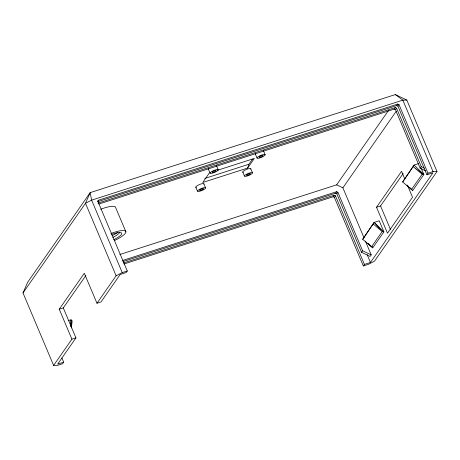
<?xml version="1.0" encoding="UTF-8"?>
<svg xmlns="http://www.w3.org/2000/svg" width="460" height="460" viewBox="0 0 460 460"><rect width="100%" height="100%" fill="white"/><g stroke="black" fill="none" stroke-linecap="round" stroke-linejoin="round"><path stroke-width="0.69" d="M70.989 326.703L71.012 319.78L68.488 320.591M70.834 326.14L71.012 319.78L72.18 320.85L71.375 327.986M209.444 172.862L202.739 182.482L247.647 168.049L248.9 164.255L252.523 159.062M362.681 239.332L374.158 222.375L383.893 231.857L382.185 231.558L371.565 246.796L362.681 239.332L374.158 222.375L379.201 220.754L383.893 231.857L372.732 247.865L368.034 243.328M421.377 168.653L423.861 174.53L412.7 190.538L402.649 181.999L414.126 165.048L418.542 163.628M61.916 357.943L63.704 362.181L62.635 363.722L57.586 365.343L53.613 365.424L23 292.945L27.663 282.279L90.166 192.631L395.324 94.576L406.812 100.056L437 171.528L374.497 261.176L368.374 264.333L363.331 265.955L334.351 197.351L333.149 196.776L123.959 263.994M97.974 201.583L396.727 105.593L397.929 106.162L426.909 174.765L427.984 173.23L399.004 104.627L397.802 104.052L98.365 200.267L97.876 201.382L127.282 270.992L126.212 272.533L120.158 274.476L101.004 301.95L96.968 303.249L84.301 273.269L59.248 309.2L71.909 339.181L53.613 365.424M23 292.945L85.502 203.297L90.166 192.631L91.626 200.14L122.239 272.613L127.282 270.992M97.652 201.29L98.365 200.267M59.248 309.2L63.284 307.907L85.876 275.505M96.968 303.249L116.121 275.776L122.239 272.613M63.284 307.907L75.946 337.887L57.649 364.124L63.704 362.181M247.647 168.049L254.351 158.43L217.609 170.24M119.761 254.524L336.639 184.839L388.493 110.469M333.149 196.776L334.224 195.241L335.426 195.81L364.406 264.414L363.331 265.955M335.616 193.24L336.691 191.699L337.893 192.274L362.606 250.78L371.22 254.892L370.15 256.433L361.537 252.321L336.818 193.809L335.616 193.24L122.912 261.585M98.923 204.027L394.26 109.129L395.335 107.594L396.531 108.163L421.251 166.675L424.327 168.142M396.727 105.593L397.802 104.052M334.351 197.351L335.426 195.81M336.818 193.809L337.893 192.274M425.713 170.855L420.175 168.216L395.462 109.704L396.531 108.163M397.929 106.162L399.004 104.627M364.021 237.849L342.89 187.818L396.376 111.107M407.6 185.593L412.528 197.265L387.475 233.203L376.516 207.259L401.574 171.321L404.857 179.107M376.516 207.259L380.552 205.965L403.144 173.564M402.649 181.999L414.126 165.048L423.861 174.53L422.159 174.231L413.275 166.767L423.861 174.53M361.537 252.321L362.606 250.78M420.175 168.216L421.251 166.675M422.159 174.231L411.533 189.462L409.521 187.484M364.406 264.414L370.461 262.47L432.963 172.822L426.909 174.765M97.945 203.147L395.335 107.594M204.752 178.44L248.9 164.255M122.619 260.481L336.691 191.699M123.567 262.924L334.224 195.241M427.984 173.23L433.027 171.609L437 171.528M71.909 339.181L75.946 337.887M406.812 100.056L402.839 100.142L91.626 200.14L85.502 203.297L116.121 275.776M394.26 109.129L395.462 109.704M336.639 184.839L342.89 187.818M395.324 94.576L402.839 100.142L433.027 171.609M373.307 224.095L382.185 231.558L374.158 222.375M409.63 187.542L412.7 190.538M368.121 243.374L372.732 247.865L372.18 246.56M406.996 185.012L408.008 186.001M380.552 205.965L390.413 229.31M365.407 241.126L371.22 254.892M367.132 254.593L370.461 262.47M265.161 154.767A4.399 1.041 -22.9 0 0 259.049 156.21A4.399 1.041 -22.9 0 0 259.06 158.154A4.399 1.041 -22.9 0 0 265.161 154.767L263.453 150.725A4.399 1.041 -22.9 0 1 263.321 151.07M255.311 153.945L257.019 157.987M250.803 168.826L252.511 172.868A4.353 1.029 -22.9 0 1 246.474 176.214A4.353 1.029 -22.9 0 1 246.456 174.294A4.353 1.029 -22.9 0 1 252.511 172.868M242.748 172.011L244.45 176.053M218.224 169.763A4.399 1.041 -22.9 0 0 211.87 171.425A4.399 1.041 -22.9 0 0 212.399 173.161A4.399 1.041 -22.9 0 0 218.224 169.763L216.522 165.727A4.399 1.041 -22.9 0 1 216.459 166.043M208.397 169.102L210.105 173.138M203.924 183.891L205.631 187.927A4.399 1.041 -22.9 0 1 199.525 191.314A4.399 1.041 -22.9 0 1 199.513 189.37A4.399 1.041 -22.9 0 1 205.631 187.927M195.776 187.105L197.484 191.147M125.919 231.874L115.684 207.65A16.916 4.008 -22.9 0 0 100.671 209.26M255.449 154.18A4.399 1.041 -22.9 0 1 255.449 153.6M243.288 172.356A4.353 1.029 -22.9 0 1 246.244 169.527A4.353 1.029 -22.9 0 1 250.671 169.171M196.328 187.456A4.399 1.041 -22.9 0 1 199.312 184.598A4.399 1.041 -22.9 0 1 203.786 184.236M208.616 169.303A4.399 1.041 -22.9 0 1 208.46 168.785M111.429 234.445A12.408 2.938 -22.9 0 1 121.676 233.22A12.408 2.938 -22.9 0 1 113.821 239.677M119.445 232.823A11.224 2.656 -22.9 0 1 112.757 237.44M117.674 232.357A12.408 2.938 -22.9 0 1 112.119 235.641M110.9 233.49A16.916 4.008 -22.9 0 1 125.821 231.443A16.916 4.008 -22.9 0 1 114.339 240.637M213.302 172.287A2.145 0.506 -22.9 0 0 216.142 170.631A2.145 0.506 -22.9 0 0 213.049 171.442A2.145 0.506 -22.9 0 0 213.302 172.287M200.566 190.4A2.145 0.506 -22.9 0 0 203.538 188.749A2.145 0.506 -22.9 0 0 200.56 189.457A2.145 0.506 -22.9 0 0 200.566 190.4M260.101 157.239A2.145 0.506 -22.9 0 0 263.074 155.589A2.145 0.506 -22.9 0 0 260.095 156.291A2.145 0.506 -22.9 0 0 260.101 157.239M247.514 175.306A2.099 0.494 -22.9 0 0 250.424 173.69A2.099 0.494 -22.9 0 0 247.509 174.38A2.099 0.494 -22.9 0 0 247.514 175.306"/></g></svg>
